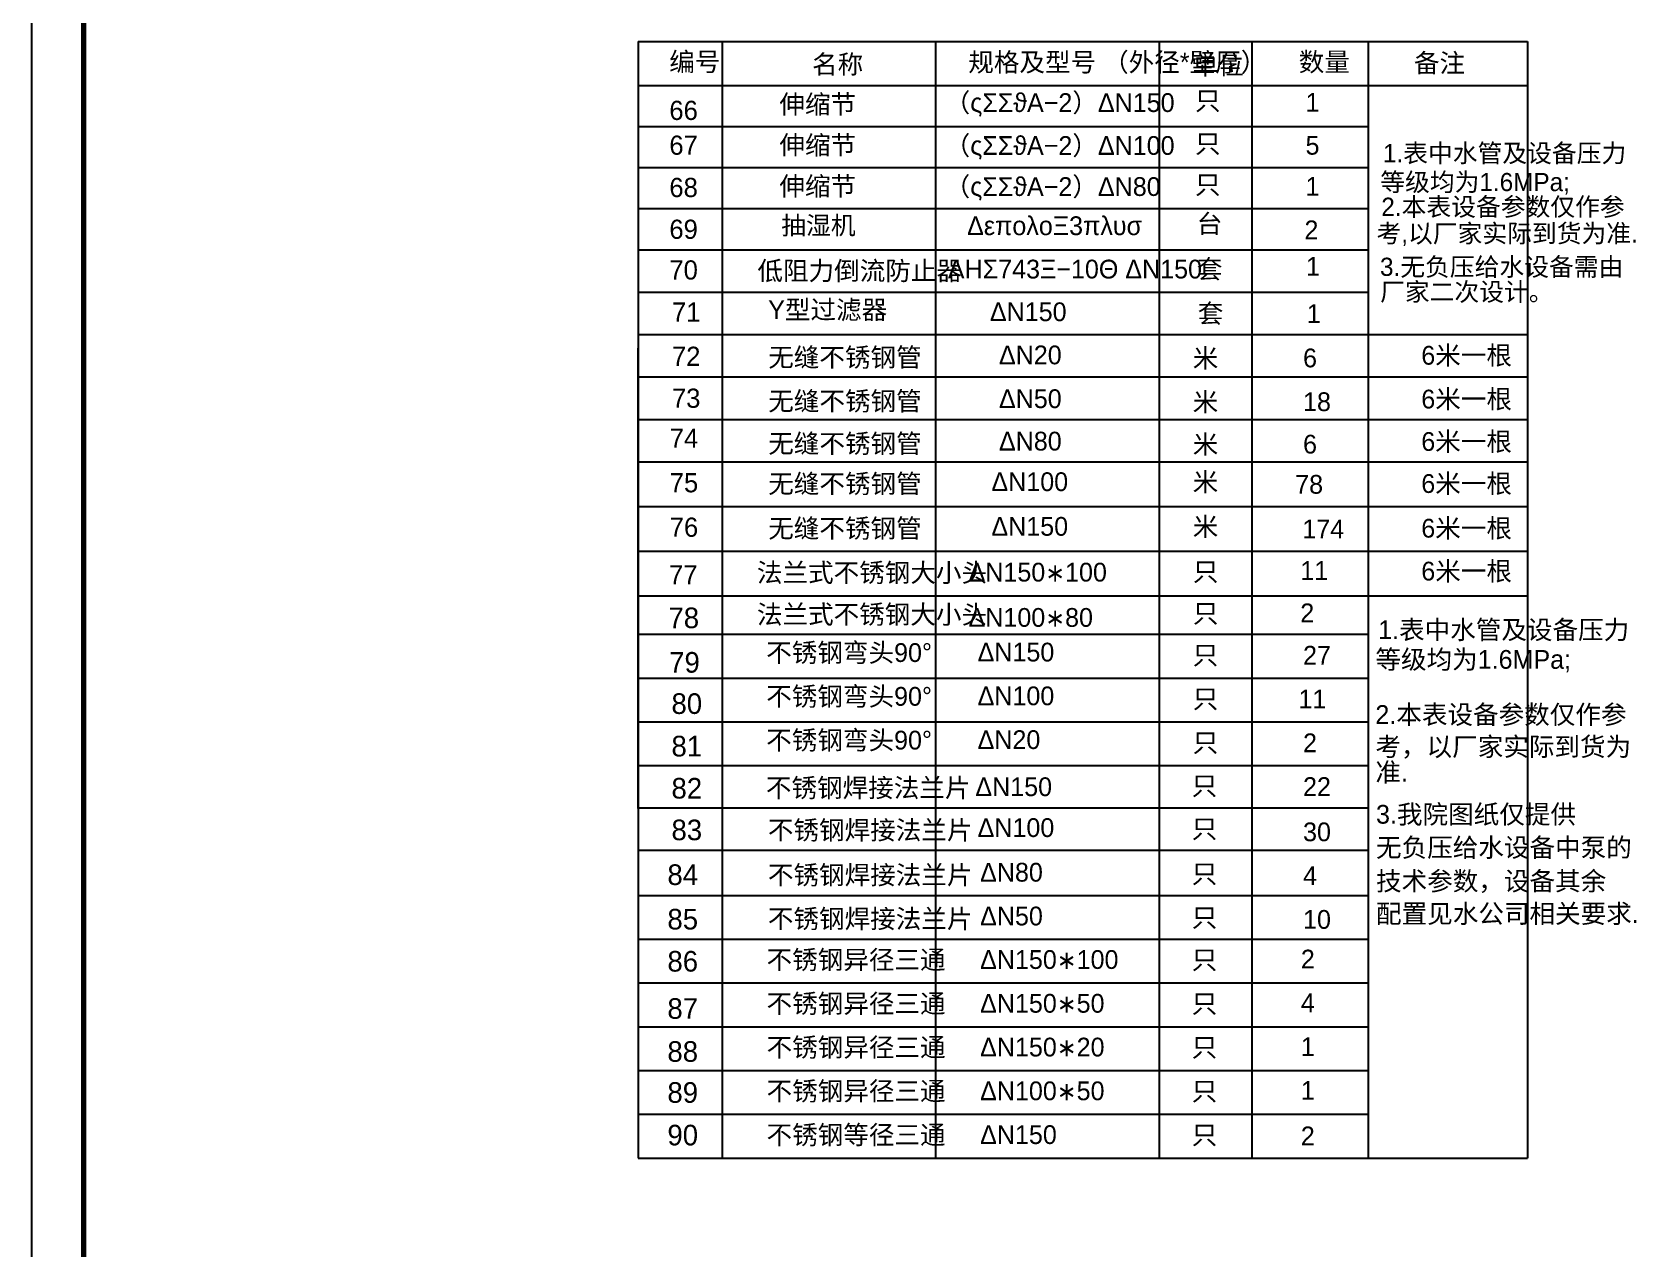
# Model space of a CAD drawing. Header units: millimetres. Extents: x 10779125 to 11142123, y -372083 to -144871.
# Drawn here: x 10950853 to 10981780, y -339665 to -316142 of the extents above; entities that cross this region are included whole.
import ezdxf

# ---------------------------------------------------------------- set-up
doc = ezdxf.new("R2010")
doc.units = ezdxf.units.MM
doc.header["$LTSCALE"] = 1000
doc.header["$MEASUREMENT"] = 0
doc.layers.get('0').update_dxf_attribs({"color": 255, "linetype": 'CONTINUOUS'})
doc.layers.add('_标注', color=7, linetype='CONTINUOUS')
doc.layers.add('低压管', color=7, linetype='CONTINUOUS')
doc.styles.get("Standard").update_dxf_attribs({"font": 'symbol.ttf'})

# ---------------------------------------------------------------- blocks, each defined once
blk = doc.blocks.new('tk')
blk.add_lwpolyline([(3470009, -88473), (3470009, -4373), (3529409, -4373), (3529409, -88473)], close=True)
at = {"const_width": 100}
blk.add_lwpolyline([(3528409, -6873), (3528409, -87473), (3471009, -87473), (3471009, -6873)], close=True, dxfattribs=at)

msp = doc.modelspace()

# ---------------------------------------------------------------- linework, layer by layer
for p, q in [((10962583.7, -331162), (10962583.7, -322256.2)), ((10979796.8, -322256.2), (10979796.8, -331162))]:
    msp.add_line(p, q)
at = {"layer": '低压管'}
for p, q in [((10962583.7, -316329.1), (10962583.7, -337923.8)), ((10962583.7, -316329.1), (10979796.8, -316329.1)), ((10964211.2, -316329.1), (10964211.2, -317175.9)), ((10968335.9, -316329.1), (10968335.9, -317175.9)), ((10968335.9, -316329.1), (10968335.9, -317175.9)), ((10972669.8, -316329.1), (10972669.8, -317175.9)), ((10972669.8, -316329.1), (10972669.8, -317175.9)), ((10974461.2, -316329.1), (10974461.2, -317175.9)), ((10976710.2, -316329.1), (10976710.2, -317175.9)), ((10976710.2, -316329.1), (10976710.2, -317175.9)), ((10979796.8, -316329.1), (10979796.8, -322919.9)), ((10962583.7, -317175.9), (10979796.8, -317175.9)), ((10962583.7, -317175.9), (10976274, -317175.9)), ((10962583.7, -317175.9), (10976274, -317175.9)), ((10962583.7, -317175.9), (10976274, -317175.9)), ((10962583.7, -317175.9), (10979796.8, -317175.9)), ((10962583.7, -317175.9), (10979796.8, -317175.9)), ((10962583.7, -317175.9), (10979796.8, -317175.9)), ((10962583.7, -317175.9), (10979796.8, -317175.9)), ((10964211.2, -317175.9), (10964211.2, -331179.1)), ((10968335.9, -317175.9), (10968335.9, -329485.6)), ((10972669.8, -317175.9), (10972669.8, -329485.6)), ((10974461.2, -317175.9), (10974461.2, -329485.6)), ((10976710.2, -317175.9), (10976710.2, -337923.8)), ((10962583.7, -317970.3), (10976710.2, -317970.3)), ((10962583.7, -318764.7), (10976710.2, -318764.7)), ((10962583.7, -319559.1), (10976710.2, -319559.1)), ((10962583.7, -319559.1), (10976274, -319559.1)), ((10962583.7, -319559.1), (10976274, -319559.1)), ((10962583.7, -319559.1), (10976274, -319559.1)), ((10962583.7, -319559.1), (10976710.2, -319559.1)), ((10962583.7, -319559.1), (10976710.2, -319559.1)), ((10962583.7, -319559.1), (10976710.2, -319559.1)), ((10962583.7, -319559.1), (10976710.2, -319559.1)), ((10979796.8, -320057.9), (10979796.8, -337923.8)), ((10962583.7, -320353.6), (10976274, -320353.6)), ((10962583.7, -320353.6), (10976274, -320353.6)), ((10962583.7, -320353.6), (10976274, -320353.6)), ((10962583.7, -320353.6), (10976710.2, -320353.6)), ((10962583.7, -321174.1), (10976710.2, -321174.1)), ((10962583.7, -321994.7), (10976710.2, -321994.7)), ((10962583.7, -321994.7), (10976710.2, -321994.7)), ((10962583.7, -321994.7), (10976710.2, -321994.7)), ((10962583.7, -321994.7), (10979796.8, -321994.7)), ((10979796.8, -322090.2), (10979796.8, -337923.8)), ((10962583.7, -322815.3), (10976710.2, -322815.3)), ((10962583.7, -322815.3), (10976710.2, -322815.3)), ((10962583.7, -322815.3), (10976710.2, -322815.3)), ((10962583.7, -322815.3), (10979796.8, -322815.3)), ((10962583.7, -323635.8), (10976710.2, -323635.8)), ((10962583.7, -323635.8), (10976710.2, -323635.8)), ((10962583.7, -323635.8), (10976710.2, -323635.8)), ((10962583.7, -323635.8), (10979796.8, -323635.8)), ((10962583.7, -324456.4), (10979796.8, -324456.4)), ((10962583.7, -324456.4), (10979796.8, -324456.4)), ((10962583.7, -324456.4), (10979796.8, -324456.4)), ((10962583.7, -324456.4), (10979796.8, -324456.4)), ((10968335.9, -324473.5), (10968335.9, -329285.2)), ((10972669.8, -324473.5), (10972669.8, -329285.2)), ((10962583.7, -325320.2), (10979796.8, -325320.2)), ((10962583.7, -325320.2), (10979796.8, -325320.2)), ((10979796.8, -325320.2), (10979796.8, -328638.9)), ((10979796.8, -325320.2), (10979796.8, -328638.9)), ((10979796.8, -325337.2), (10979796.8, -328655.9)), ((10962583.7, -326183.9), (10979796.8, -326183.9)), ((10962583.7, -326183.9), (10979796.8, -326183.9)), ((10962583.7, -327047.7), (10979796.8, -327047.7)), ((10962583.7, -327792.2), (10976710.2, -327792.2)), ((10962583.7, -328638.9), (10976710.2, -328638.9)), ((10962583.7, -329485.6), (10976710.2, -329485.6)), ((10962583.7, -329485.6), (10962583.7, -330332.4)), ((10964211.2, -329485.6), (10964211.2, -337923.8)), ((10968335.9, -329485.6), (10968335.9, -337923.8)), ((10972669.8, -329485.6), (10972669.8, -337923.8)), ((10974461.2, -329485.6), (10974461.2, -337923.8)), ((10962583.7, -330332.4), (10976710.2, -330332.4)), ((10962583.7, -330332.4), (10976710.2, -330332.4)), ((10962583.7, -330332.4), (10976710.2, -330332.4)), ((10962583.7, -330332.4), (10976710.2, -330332.4)), ((10962583.7, -330332.4), (10976710.2, -330332.4)), ((10962583.7, -330332.4), (10976710.2, -330332.4)), ((10962587.1, -331150), (10976710.2, -331150)), ((10962587.1, -331967.6), (10976710.2, -331967.6)), ((10962587.1, -332843.4), (10976710.2, -332843.4)), ((10962587.1, -333690.2), (10976710.2, -333690.2)), ((10962587.1, -334536.9), (10976710.2, -334536.9)), ((10962583.7, -335383.6), (10976710.2, -335383.6)), ((10962583.7, -336230.3), (10976710.2, -336230.3)), ((10962583.7, -336230.3), (10976710.2, -336230.3)), ((10962583.7, -337077), (10976710.2, -337077)), ((10962583.7, -337923.8), (10979796.8, -337923.8))]:
    msp.add_line(p, q, dxfattribs=at)

# ---------------------------------------------------------------- block references
at = {"layer": '_标注'}
msp.add_blockref('tk', (7480844.2, -260359.8), dxfattribs=at)

# ---------------------------------------------------------------- texts
at = {"layer": '低压管'}
for s, height, p in [('编号', 362.88, (10963186.9, -316900)), ('名称', 362.88, (10965949.7, -316948.8)), ('规格及型号 （外径*壁厚）', 362.88, (10968972.7, -316907.7)), ('单位', 362.88, (10973316.2, -316964.4)), ('数量', 362.88, (10975368.4, -316903.5)), ('备注', 362.88, (10977597.9, -316923.4)), ('（VSSJA-2）DN150', 362.88, (10968515.8, -317689.8)), ('只', 362.9, (10973361.2, -317653)), ('66', 371.21, (10963187.9, -317844)), ('伸缩节', 362.88, (10965317.3, -317720.9)), ('1', 362.9, (10975500.1, -317685.3)), ('67', 371.21, (10963187.9, -318517.4)), ('伸缩节', 362.88, (10965317.3, -318511.3)), ('（VSSJA-2）DN100', 362.88, (10968515.8, -318519.5)), ('只', 362.9, (10973361.2, -318482.7)), ('5', 362.9, (10975500.1, -318514.9)), ('1.表中水管及设备压力', 351.674, (10976997.4, -318662)), ('等级均为1.6MPa;', 351.674, (10976945.8, -319220.5)), ('68', 371.21, (10963187.9, -319335.5)), ('伸缩节', 362.88, (10965317.3, -319305.8)), ('（VSSJA-2）DN80', 362.88, (10968515.8, -319313.9)), ('只', 362.9, (10973361.2, -319277.1)), ('1', 362.9, (10975500.1, -319309.4)), ('2.本表设备参数仅作参', 351.674, (10976966.5, -319699)), ('69', 371.21, (10963187.9, -320143.9)), ('抽湿机', 351.67, (10965353.3, -320059.4)), ('DepoloX3plus', 362.88, (10968950.6, -320071.5)), ('台', 362.9, (10973395.9, -320033.1)), ('2', 362.9, (10975478.7, -320151)), ('考,以厂家实际到货为准.', 351.674, (10976872.4, -320214.6)), ('70', 371.21, (10963187.9, -320931.1)), ('低阻力倒流防止器', 362.88, (10964892.3, -320942.7)), ('LHS743X-10Q DN150', 362.88, (10968577.4, -320910.2)), ('套', 362.9, (10973395.9, -320910.5)), ('1', 362.9, (10975508.7, -320856.5)), ('3.无负压给水设备需由', 351.674, (10976940.8, -320860.3)), ('厂家二次设计。', 351.67, (10976942, -321343.9)), ('Y型过滤器', 362.88, (10965100.5, -321696.2)), ('71', 371.21, (10963237.9, -321745.9)), (' DN150', 362.88, (10969256.4, -321735.9)), ('套', 362.9, (10973413.3, -321768.8)), ('1', 362.9, (10975525.2, -321770.3)), ('72', 371.21, (10963237.9, -322601.4)), ('无缝不锈钢管', 362.88, (10965101.4, -322616.7)), ('DN20', 362.88, (10969566.7, -322570.7)), ('米', 362.9, (10973316.2, -322634)), ('6米一根', 362.88, (10977739.8, -322577.8)), ('6', 362.9, (10975451.7, -322629.1)), ('73', 371.21, (10963237.9, -323412.2)), ('无缝不锈钢管', 362.88, (10965101.4, -323463.4)), ('DN50', 362.88, (10969566.7, -323417.4)), ('米', 362.9, (10973316.2, -323480.7)), ('18', 362.88, (10975451.7, -323475.8)), ('6米一根', 362.88, (10977739.8, -323424.5)), ('74', 371.21, (10963195.1, -324186.2)), ('无缝不锈钢管', 362.88, (10965101.4, -324284)), ('DN80', 362.88, (10969566.7, -324238)), ('米', 362.9, (10973316.2, -324301.3)), ('6', 362.9, (10975451.7, -324296.4)), ('6米一根', 362.88, (10977739.8, -324245.1)), ('75', 371.21, (10963195.1, -325046.7)), ('无缝不锈钢管', 362.88, (10965101.4, -325061.4)), ('DN100', 362.88, (10969421, -325023)), ('米', 362.9, (10973316.2, -325027.9)), ('78', 362.88, (10975299.5, -325073.8)), ('6米一根', 362.88, (10977739.8, -325058.9)), ('76', 371.21, (10963195.1, -325907.1)), ('无缝不锈钢管', 362.88, (10965101.4, -325925.1)), ('DN150', 362.88, (10969421, -325886.7)), ('米', 362.9, (10973316.2, -325891.6)), ('174', 362.88, (10975437.6, -325937.5)), ('6米一根', 362.88, (10977739.8, -325922.7)), ('77', 371.21, (10963181.1, -326828.7)), ('法兰式不锈钢大小头', 362.88, (10964882, -326781.4)), ('DN150*100', 362.88, (10968978.3, -326772.9)), ('只', 362.9, (10973319.6, -326761.6)), ('11', 362.88, (10975398.1, -326741)), ('6米一根', 362.88, (10977739.8, -326752.3)), ('法兰式不锈钢大小头', 362.88, (10964882, -327589.1)), ('只', 362.9, (10973319.6, -327569.3)), ('2', 362.9, (10975398.1, -327560.2)), ('78', 399, (10963170.5, -327674.9)), ('DN100*80', 362.88, (10968978.3, -327648.6)), ('1.表中水管及设备压力', 362.88, (10976904.8, -327886.5)), ('不锈钢弯头90°', 362.88, (10965062.5, -328328.4)), ('DN150', 362.88, (10969153.4, -328319)), ('只', 362.9, (10973316.2, -328376.6)), ('27', 362.88, (10975451.7, -328380.5)), ('等级均为1.6MPa;', 362.88, (10976851.6, -328460.4)), ('79', 399, (10963184.5, -328535.4)), ('80', 399, (10963229.2, -329333.6)), ('不锈钢弯头90°', 362.88, (10965062.5, -329175.1)), ('DN100', 362.88, (10969153.4, -329165.7)), ('只', 362.9, (10973316.2, -329223.3)), ('11', 362.88, (10975362.5, -329227.2)), ('2.本表设备参数仅作参', 362.88, (10976851.6, -329526.7)), ('不锈钢弯头90°', 362.88, (10965062.5, -330021.9)), ('DN20', 362.88, (10969153.4, -330012.4)), ('81', 399, (10963229.2, -330155.8)), ('只', 362.9, (10973316.2, -330070)), ('2', 362.9, (10975451.7, -330073.9)), ('考，以厂家实际到货为', 362.88, (10976851.6, -330148.4)), ('准.', 362.88, (10976851.6, -330641.4)), ('82', 399, (10963229.2, -330970.7)), ('不锈钢焊接法兰片', 362.88, (10965056.4, -330944)), ('DN150', 362.88, (10969110.6, -330923.5)), ('只', 362.9, (10973296.3, -330905)), ('22', 362.88, (10975451.7, -330920.6)), ('3.我院图纸仅提供', 362.88, (10976864, -331456.2)), ('83', 399, (10963229.2, -331776.6)), ('不锈钢焊接法兰片', 362.88, (10965094.8, -331762.4)), ('DN100', 362.88, (10969153.4, -331714.5)), ('只', 362.9, (10973296.3, -331735.9)), ('30', 362.88, (10975451.7, -331796.4)), ('无负压给水设备中泵的', 362.88, (10976864, -332098.9)), ('84', 399, (10963150.8, -332642.9)), ('不锈钢焊接法兰片', 362.88, (10965094.8, -332630.4)), ('DN80', 362.88, (10969202, -332577.4)), ('只', 362.9, (10973296.3, -332606.6)), ('4', 362.9, (10975451.7, -332643.2)), ('技术参数，设备其余', 362.88, (10976864, -332748.2)), ('不锈钢焊接法兰片', 362.88, (10965094.8, -333477.1)), ('DN50', 362.88, (10969202, -333424.2)), ('只', 362.9, (10973296.3, -333453.4)), ('配置见水公司相关要求.', 362.88, (10976864, -333377.9)), ('85', 399, (10963150.8, -333503.4)), ('10', 362.88, (10975451.7, -333489.9)), ('86', 399, (10963150.8, -334317.8)), ('不锈钢异径三通', 362.88, (10965069.6, -334270.3)), ('DN150*100', 362.88, (10969202, -334266.1)), ('只', 362.9, (10973296.3, -334271)), ('2', 362.9, (10975409, -334257.5)), ('87', 399, (10963150.8, -335231.4)), ('不锈钢异径三通', 362.88, (10965069.6, -335117)), ('DN150*50', 362.88, (10969202, -335112.8)), ('只', 362.9, (10973296.3, -335117.7)), ('4', 362.9, (10975409, -335104.2)), ('不锈钢异径三通', 362.88, (10965069.6, -335963.7)), ('88', 399, (10963150.8, -336062.9)), ('DN150*20', 362.88, (10969202, -335959.5)), ('只', 362.9, (10973296.3, -335964.5)), ('1', 362.9, (10975409, -335951)), ('89', 399, (10963150.8, -336855.6)), ('不锈钢异径三通', 362.88, (10965069.6, -336810.5)), ('DN100*50', 362.88, (10969202, -336806.2)), ('只', 362.9, (10973296.3, -336811.2)), ('1', 362.9, (10975409, -336797.7)), ('90', 399, (10963150.8, -337679.9)), ('不锈钢等径三通', 362.88, (10965069.6, -337657.2)), ('DN150', 362.88, (10969202, -337652.9)), ('只', 362.9, (10973296.3, -337657.9)), ('2', 362.9, (10975409, -337678))]:
    msp.add_text(s, height=height, dxfattribs=at).set_placement(p)

doc.saveas('drawing.dxf')
